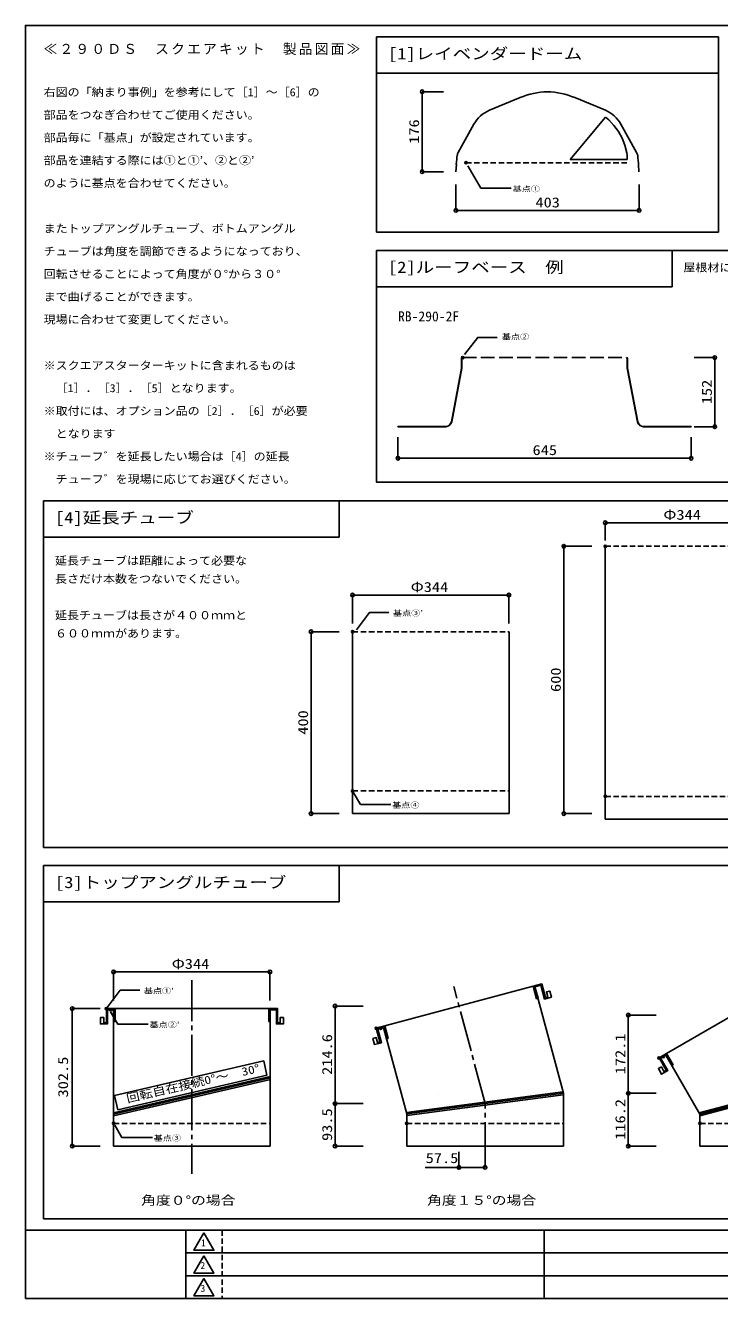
# Model space of a CAD drawing. Units: millimetres at full size, sheet at 1:10, with parts at other scales. Extents: x -2000 to 2000, y -1400 to 1400.
# Drawn here: x -2000 to -473, y -1400 to 1400 of the extents above; entities that cross this region are included whole.
import ezdxf
from ezdxf.enums import TextEntityAlignment as Align

# ---------------------------------------------------------------- set-up
doc = ezdxf.new("R2010")
doc.units = ezdxf.units.MM
doc.header["$LTSCALE"] = 10
doc.header["$PDMODE"] = 32
doc.header["$PDSIZE"] = 5
for name, pattern in [('CHAIN2', [12, 9, -1, 1, -1]), ('DASHED1', [1.8, 1.2, -0.6]), ('DASHED3', [4, 3, -1])]:
    doc.linetypes.add(name, pattern=pattern)
for name, color, linetype in [('8-0', 7, 'Continuous'), ('F-7', 7, 'Continuous'), ('F-8', 7, 'Continuous'), ('F-E', 7, 'Continuous'), ('F-F', 7, 'Continuous')]:
    doc.layers.add(name, color=color, linetype=linetype)
doc.styles.add('ＭＳ ゴシック', font='')
doc.styles.get('ＭＳ ゴシック').set_extended_font_data('MS Gothic')

msp = doc.modelspace()

# ---------------------------------------------------------------- linework, layer by layer
at = {"layer": '8-0'}
for p, q in [((-2000, -1250), (2000, -1250)), ((-1647.34, -1250), (-1647.34, -1400)), ((-858.69, -1250), (-858.69, -1400.21)), ((-1647.34, -1300), (-150.04, -1300)), ((-1647.34, -1350), (-150.04, -1350))]:
    msp.add_line(p, q, dxfattribs=at)
at = {"layer": '8-0', "linetype": 'DASHED1'}
msp.add_line((-1567.34, -1250), (-1567.34, -1400), dxfattribs=at)
at = {"layer": '8-0'}
for points in [[(-2000, -1400), (2000, -1400), (2000, 1400), (-2000, 1400)], [(-1607.34, -1256), (-1629.37, -1294.14), (-1585.32, -1294.14)], [(-1607.34, -1306), (-1629.37, -1344.14), (-1585.32, -1344.14)], [(-1607.34, -1356), (-1629.37, -1394.14), (-1585.32, -1394.14)]]:
    msp.add_lwpolyline(points, close=True, dxfattribs=at)
at = {"layer": 'F-7'}
for p, q in [((-724.48, -345.59), (-724.48, 254.41)), ((-1280.42, -333.59), (-1280.42, 66.41)), ((-935.59, -333.59), (-935.59, 66.41)), ((-1280.42, -333.59), (-935.59, -333.59)), ((-724.48, -345.59), (-379.65, -345.59)), ((-296.55, -692.12), (-589.56, -861.29)), ((-882.81, -713.07), (-1209.61, -800.63)), ((-879.01, -714.68), (-816.28, -948.8)), ((-1806.11, -765), (-1806.11, -909.15)), ((-1806.11, -765), (-1806.11, -1065)), ((-1802.86, -762.46), (-1464.53, -762.46)), ((-1461.28, -878.9), (-1461.28, -765)), ((-1461.28, -765), (-1461.28, -1065)), ((-1212.09, -803.93), (-1161.11, -994.2)), ((-591.1, -865.11), (-516.11, -995)), ((-1461.57, -911.59), (-1806.11, -991.54)), ((-1461.28, -914.98), (-1806.11, -995)), ((-1460.99, -918.39), (-1806.11, -998.48)), ((-517.45, -991.87), (-173.02, -899.58)), ((-516.11, -995), (-171.28, -902.6)), ((-171.28, -906.11), (-515.99, -998.48)), ((-1539.8, -939.18), (-1539.75, -939.18)), ((-1161.99, -990.91), (-817.62, -945.58)), ((-1161.11, -994.2), (-816.28, -948.8)), ((-1091.17, -951.85), (-1091.22, -951.87)), ((-816.28, -948.8), (-816.28, -1065)), ((-816.74, -952.28), (-1161.11, -997.62)), ((-1161.11, -994.2), (-1161.11, -1065)), ((-516.11, -995), (-516.11, -1065)), ((-1806.11, -1065), (-1461.28, -1065)), ((-1161.11, -1065), (-816.28, -1065)), ((-516.11, -1065), (-171.28, -1065))]:
    msp.add_line(p, q, dxfattribs=at)
at = {"layer": 'F-7', "linetype": 'DASHED1'}
for p, q in [((-724.48, 254.41), (-379.65, 254.41)), ((-1280.42, 66.41), (-935.59, 66.41)), ((-1280.42, -283.59), (-935.59, -283.59)), ((-724.48, -295.59), (-379.65, -295.59)), ((-1806.11, -1015), (-1461.28, -1015)), ((-1161.11, -1015), (-816.28, -1015)), ((-516.11, -1015), (-171.28, -1015))]:
    msp.add_line(p, q, dxfattribs=at)
at = {"layer": 'F-7', "linetype": 'CHAIN2'}
for p, q in [((-1633.7, -700), (-1633.7, -1126)), ((-988.7, -971.5), (-1057.68, -714.04)), ((-988.7, -1102), (-988.7, -971.5))]:
    msp.add_line(p, q, dxfattribs=at)
at = {"layer": 'F-7'}
for points in [[(-866.05, -711.21), (-857.95, -741.44), (-842.93, -737.42), (-846.55, -723.89), (-853.81, -725.84), (-850.85, -736.91), (-856.19, -738.34), (-864.3, -708.11), (-882.81, -713.07), (-875.4, -740.72), (-872.26, -739.88), (-879.01, -714.68)], [(-1819.53, -765), (-1819.53, -796.3), (-1835.08, -796.3), (-1835.08, -782.3), (-1827.56, -782.3), (-1827.56, -793.76), (-1822.03, -793.76), (-1822.03, -762.46), (-1802.86, -762.46), (-1802.86, -791.08), (-1806.11, -791.08), (-1806.11, -765)], [(-1447.86, -765), (-1447.86, -796.3), (-1432.31, -796.3), (-1432.31, -782.3), (-1439.83, -782.3), (-1439.83, -793.76), (-1445.36, -793.76), (-1445.36, -762.46), (-1464.53, -762.46), (-1464.53, -791.08), (-1461.28, -791.08), (-1461.28, -765)], [(-1225.05, -807.4), (-1216.95, -837.63), (-1231.97, -841.66), (-1235.6, -828.14), (-1228.34, -826.19), (-1225.37, -837.26), (-1220.02, -835.83), (-1228.12, -805.6), (-1209.61, -800.63), (-1202.2, -828.28), (-1205.34, -829.12), (-1212.09, -803.93)], [(-602.72, -871.82), (-587.07, -898.93), (-600.54, -906.7), (-607.54, -894.58), (-601.03, -890.82), (-595.3, -900.75), (-590.51, -897.98), (-606.15, -870.87), (-589.56, -861.29), (-575.24, -886.08), (-578.06, -887.7), (-591.1, -865.11)], [(-1803.82, -953.62), (-1475.91, -877.53), (-1468.67, -908.7), (-1796.59, -984.79)]]:
    msp.add_lwpolyline(points, close=True, dxfattribs=at)
for p in [(-724.48, 254.41), (-1280.42, 66.41), (-1280.42, -283.59), (-724.48, -295.59), (-1822.03, -762.46), (-1812.82, -765), (-1228.12, -805.6), (-1218.57, -805.67), (-596.91, -868.47), (-606.15, -870.87), (-1806.11, -1015), (-1161.11, -1015), (-516.11, -1015)]:
    msp.add_point(p, dxfattribs=at)
at = {"layer": 'F-8'}
for p, q in [((-1227.51, 1375), (-475.57, 1375)), ((-1227.51, 945.35), (-1227.51, 1375)), ((-475.57, 945.35), (-475.57, 1375)), ((-1227.51, 1295), (-475.57, 1295)), ((-1080.28, 1254.14), (-1127.43, 1254.14)), ((-1127.25, 1078.23), (-1127.25, 1254.14)), ((-1080.28, 1078.23), (-1127.43, 1078.23)), ((-1027.06, 1091.59), (-998.29, 1041.77)), ((-1053.06, 1050.32), (-1053.06, 992.91)), ((-998.29, 1041.77), (-931.31, 1041.77)), ((-650.02, 1050.32), (-650.02, 992.91)), ((-1053.06, 993.09), (-650.02, 993.09)), ((-475.57, 945.35), (-1227.51, 945.35)), ((-1227.51, 905.35), (325.49, 905.35)), ((-528.55, 669.45), (-483.16, 669.45)), ((-483.34, 517.45), (-483.34, 669.45)), ((-528.55, 517.45), (-483.16, 517.45)), ((-1180.39, 494.67), (-1180.39, 447.99)), ((-535.39, 494.67), (-535.39, 447.99)), ((-1180.39, 448.17), (-535.39, 448.17)), ((-1310, 354.41), (-1310, 274.41)), ((-724.48, 267.5), (-724.48, 306.23)), ((-724.48, 306.05), (-380.48, 306.05)), ((-1960, 274.41), (-1310, 274.41)), ((-754.07, 254.41), (-815.75, 254.41)), ((-815.57, 254.41), (-815.57, -333.59)), ((-1280.42, 84.45), (-1280.42, 147.35)), ((-1280.42, 147.17), (-936.42, 147.17)), ((-936.42, 84.45), (-936.42, 147.35)), ((-1310, 66.41), (-1371.68, 66.41)), ((-1371.5, 66.41), (-1371.5, -333.59)), ((-1278.75, -286.56), (-1263.16, -313.56)), ((-1310, -333.59), (-1371.68, -333.59)), ((-1263.16, -313.56), (-1196.18, -313.56)), ((-754.07, -333.59), (-815.75, -333.59)), ((-1960, -447.87), (-17.39, -447.87)), ((-1960, -1225), (-1960, -447.87)), ((-1310, -447.87), (-1310, -527.87)), ((-1960, -527.87), (-1310, -527.87)), ((-1806.11, -744.42), (-1806.11, -681.53)), ((-1806.11, -681.71), (-1462.11, -681.71)), ((-1462.11, -744.42), (-1462.11, -681.53)), ((-1820.32, -760.15), (-1791.55, -722.15)), ((-1791.55, -722.15), (-1748.57, -722.15)), ((-1835.69, -762.46), (-1897.38, -762.46)), ((-1897.2, -762.46), (-1897.2, -1065)), ((-1257.16, -756.9), (-1318.85, -756.9)), ((-1318.67, -756.9), (-1318.67, -971.5)), ((-612.16, -776.7), (-673.85, -776.7)), ((-673.67, -776.7), (-673.67, -948.8)), ((-612.23, -948.8), (-673.85, -948.8)), ((-673.73, -948.8), (-673.73, -1065)), ((-1257.23, -971.5), (-1318.91, -971.5)), ((-1257.16, -971.5), (-1318.85, -971.5)), ((-1318.73, -971.5), (-1318.73, -1065)), ((-1835.69, -1065), (-1897.38, -1065)), ((-1257.23, -1065), (-1318.91, -1065)), ((-1046.2, -1077.43), (-1046.2, -1111.92)), ((-988.7, -1077.43), (-988.7, -1111.92)), ((-612.23, -1065), (-673.91, -1065)), ((-988.7, -1111.74), (-1120.78, -1111.74)), ((-17.39, -1225), (-1960, -1225))]:
    msp.add_line(p, q, dxfattribs=at)
for points in [[(-1227.51, 825.35), (-577.51, 825.35), (-577.51, 905.35)], [(325.49, 905.35), (325.49, 395.35), (-1227.51, 395.35), (-1227.51, 905.35)], [(-1033.77, 675.95), (-1005, 713.95), (-962.02, 713.95)], [(-1272.05, 70.61), (-1243.29, 108.61), (-1200.31, 108.61)], [(-1812.63, -769.71), (-1797.04, -796.71), (-1730.06, -796.71)], [(-1803.38, -1019), (-1787.79, -1046), (-1720.81, -1046)]]:
    msp.add_lwpolyline(points, dxfattribs=at)
msp.add_lwpolyline([(-1960, 354.41), (-313.11, 354.41), (-313.11, -407.87), (-1960, -407.87)], close=True, dxfattribs=at)
for centre in [(-1127.25, 1254.14), (-1127.25, 1078.23), (-1053.06, 993.09), (-650.02, 993.09), (-483.34, 669.45), (-483.34, 517.45), (-1180.39, 448.17), (-535.39, 448.17), (-724.48, 306.05), (-815.57, 254.41), (-1280.42, 147.17), (-936.42, 147.17), (-1371.5, 66.41), (-1371.5, -333.59), (-815.57, -333.59), (-1806.11, -681.71), (-1462.11, -681.71), (-1318.67, -756.9), (-1897.2, -762.46), (-673.67, -776.7), (-673.73, -948.8), (-673.67, -948.8), (-1318.73, -971.5), (-1318.67, -971.5), (-1897.2, -1065), (-1318.73, -1065), (-673.73, -1065), (-1046.2, -1111.74), (-988.7, -1111.74)]:
    msp.add_circle(centre, 4, dxfattribs=at)
at = {"layer": 'F-E'}
for p, q in [((-911.92, 1241.25), (-979.21, 1213.38)), ((-724.1, 1213.38), (-791.39, 1241.25)), ((-1013.26, 1182.99), (-1047.75, 1120.77)), ((-801.88, 1104.89), (-723.95, 1198.18)), ((-716.8, 1192.34), (-723.95, 1198.18)), ((-705.29, 1180.18), (-716.8, 1192.34)), ((-695.43, 1166.65), (-705.29, 1180.18)), ((-655.56, 1120.77), (-690.05, 1182.99)), ((-687.38, 1151.96), (-695.43, 1166.65)), ((-681.28, 1136.37), (-687.38, 1151.96)), ((-677.23, 1120.13), (-681.28, 1136.37)), ((-676.55, 1114.05), (-677.23, 1120.13)), ((-1051.94, 1094.23), (-1053.06, 1078.23)), ((-1052.05, 1096.94), (-1052.24, 1094.23)), ((-1052.24, 1094.23), (-1051.94, 1094.23)), ((-1051.76, 1096.94), (-1052.05, 1096.94)), ((-1050.91, 1109.06), (-1051.76, 1096.94)), ((-675.88, 1104.89), (-801.88, 1104.89)), ((-676.04, 1107.95), (-676.55, 1114.05)), ((-675.88, 1104.89), (-676.04, 1107.95)), ((-651.56, 1096.94), (-652.4, 1109.06)), ((-651.26, 1096.94), (-651.56, 1096.94)), ((-651.37, 1094.23), (-651.07, 1094.23)), ((-650.25, 1078.23), (-651.37, 1094.23)), ((-651.07, 1094.23), (-651.26, 1096.94))]:
    msp.add_line(p, q, dxfattribs=at)
at = {"layer": 'F-E', "linetype": 'DASHED1'}
msp.add_line((-1030.8, 1098.07), (-672.55, 1098.07), dxfattribs=at)
at = {"layer": 'F-E'}
for centre, radius, start, end in [((-848.03, 1089.92), 164.26, 91.26323, 112.88809), ((-855.28, 1089.92), 164.26, 67.11191, 88.73677), ((-952.72, 1149.43), 69.22, 112.5, 151), ((-750.59, 1149.43), 69.22, 29, 67.5), ((-1023.28, 1107.88), 27.65, 152.22964, 167.80358), ((-680.03, 1107.88), 27.65, 12.19642, 27.77036), ((-1023.28, 1107.88), 27.65, 167.80358, 177.56224), ((-680.03, 1107.88), 27.65, 2.43776, 12.19642)]:
    msp.add_arc(centre, radius, start, end, dxfattribs=at)
msp.add_point((-1030.8, 1098.07), dxfattribs=at)
at = {"layer": 'F-F'}
for p, q in [((-1040.39, 646.32), (-1062.93, 528.44)), ((-1062.24, 528.31), (-1039.68, 646.25)), ((-1040.39, 666.95), (-1040.39, 646.32)), ((-1039.68, 666.95), (-1039.68, 646.25)), ((-1037.89, 669.45), (-1037.89, 668.74)), ((-677.89, 669.45), (-677.89, 668.74)), ((-676.1, 666.95), (-676.1, 646.5)), ((-676.09, 646.37), (-653.54, 528.3)), ((-675.39, 666.95), (-675.39, 646.5)), ((-675.39, 646.5), (-652.84, 528.44)), ((-1180.39, 518.16), (-1075.39, 518.16)), ((-1075.64, 517.45), (-1075.39, 517.45)), ((-640.39, 518.16), (-535.39, 518.16)), ((-640.39, 517.45), (-535.39, 517.45)), ((-535.39, 518.16), (-535.39, 517.45))]:
    msp.add_line(p, q, dxfattribs=at)
at = {"layer": 'F-F', "linetype": 'DASHED3'}
msp.add_line((-1037.89, 669.45), (-677.89, 669.45), dxfattribs=at)
at = {"layer": 'F-F'}
msp.add_lwpolyline([(-1075.64, 517.45), (-1180.39, 517.45), (-1180.39, 518.16)], dxfattribs=at)
for centre, radius, start, end in [((-1037.89, 666.95), 2.5, 90, 180), ((-1037.89, 666.95), 1.79, 90, 180), ((-677.89, 666.95), 2.5, 0, 90), ((-677.89, 666.95), 1.79, 0, 90), ((-1075.39, 530.85), 12.68, 270, 349.05323), ((-1075.39, 530.85), 13.39, 270, 349.05323), ((-640.39, 530.85), 13.39, 190.94677, 270), ((-640.39, 530.85), 12.68, 190.94677, 270)]:
    msp.add_arc(centre, radius, start, end, dxfattribs=at)
msp.add_point((-1037.89, 669.45), dxfattribs=at)

# ---------------------------------------------------------------- texts
at = {"layer": '8-0', "style": 'ＭＳ ゴシック'}
for s, p in [('1', (-1613.73, -1289.93)), ('2', (-1614.98, -1339.93)), ('3', (-1614.98, -1389.93))]:
    msp.add_text(s, height=15.4, dxfattribs=at).set_placement(p, align=Align.BOTTOM_LEFT)
at = {"layer": 'F-7', "style": 'ＭＳ ゴシック', "width": 1.2}
msp.add_text('回転自在接続0°～\u300030°', height=17.91, rotation=13.065, dxfattribs=at).set_placement((-1774.35, -974.84), align=Align.BOTTOM_LEFT)
at = {"layer": 'F-8', "style": 'ＭＳ ゴシック'}
for s, height, width, p in [('[1]レイベンダードーム', 24.89, 1.2, (-1202.51, 1318.02)), ('右図の「納まり事例」を参考にして［1］～［6］の', 17.6, 1.1, (-1960, 1239.09)), ('部品をつなぎ合わせてご使用ください。', 17.6, 1.1, (-1960, 1189.09)), ('部品毎に「基点」が設定されています。', 17.6, 1.1, (-1960, 1139.09)), ('部品を連結する際には①と①’、②と②’', 17.6, 1.1, (-1960, 1089.09)), ('のように基点を合わせてください。', 17.6, 1.1, (-1960, 1039.09)), ('基点①', 11.94, 1.2, (-928.32, 1031.01)), ('403', 21.99, 1.2, (-878.01, 993.18)), ('またトップアングルチューブ、ボトムアングル', 17.6, 1.1, (-1960, 939.09)), ('チューブは角度を調節できるようになっており、', 17.6, 1.1, (-1960, 889.09)), ('[2]ルーフベース\u3000例', 24.89, 1.2, (-1202.51, 848.37)), ('屋根材に合わせて各種ルーフベースからお選びください', 17.6, 1.1, (-552.51, 853.35)), ('回転させることによって角度が０°から３０°', 17.6, 1.1, (-1960, 839.09)), ('まで曲げることができます。', 17.6, 1.1, (-1960, 789.09)), ('現場に合わせて変更してください。', 17.6, 1.1, (-1960, 739.09)), ('基点②', 11.94, 1.2, (-952.02, 705.81)), ('※スクエアスターターキットに含まれるものは', 17.6, 1.1, (-1960, 637.87)), ('\u3000［1］．［3］．［5］となります。', 17.6, 1.1, (-1960, 588.14)), ('※取付には、オプション品の［2］．［6］が必要', 17.6, 1.1, (-1960, 537.87)), ('\u3000となります', 17.6, 1.1, (-1960, 487.87)), ('645', 21.99, 1.2, (-884.36, 448.45)), ('※チューフ゛を延長したい場合は［4］の延長', 17.6, 1.1, (-1960, 437.87)), ('\u3000チューフ゛を現場に応じてお選びください。', 17.6, 1.1, (-1960, 387.87)), ('[4]延長チューブ', 24.89, 1.2, (-1935, 297.44)), ('Φ344', 21.99, 1.2, (-596.6, 306.14)), ('延長チューブは距離によって必要な', 17.6, 1.1, (-1935, 208.59)), ('長さだけ本数をつないでください。', 17.6, 1.1, (-1935, 168.59)), ('Φ344', 21.99, 1.2, (-1152.54, 147.26)), ('延長チューブは長さが４００ｍｍと', 17.6, 1.1, (-1935, 88.59)), ('基点③’', 11.94, 1.2, (-1191.31, 97.83)), ('６００ｍｍがあります。', 17.6, 1.1, (-1935, 48.59)), ('基点④', 11.94, 1.2, (-1193.18, -324.34)), ('[3]トップアングルチューブ', 24.89, 1.2, (-1935, -504.85)), ('Φ344', 21.99, 1.2, (-1678.23, -681.62)), ('基点①’', 11.94, 1.2, (-1739.57, -732.93)), ('基点②’', 11.94, 1.2, (-1727.06, -807.48)), ('基点③', 11.94, 1.2, (-1717.81, -1056.77)), ('57.5', 21.99, 1.2, (-1119.5, -1108.82)), ('角度０°の場合', 19.9, 1.2, (-1745.48, -1200)), ('角度１５°の場合', 19.9, 1.2, (-1116.45, -1200))]:
    msp.add_text(s, height=height, dxfattribs=dict(at, width=width)).set_placement(p, align=Align.BOTTOM_LEFT)
at = {"layer": 'F-8', "style": 'ＭＳ ゴシック', "width": 1.2}
for s, p in [('176', (-1127.34, 1139.72)), ('152', (-483.35, 566.98)), ('600', (-815.66, -66.06)), ('400', (-1371.59, -160.06)), ('214.6', (-1318.76, -908.32)), ('172.1', (-673.76, -906.87)), ('302.5', (-1899.66, -957.85)), ('116.2', (-673.82, -1051.02)), ('93.5', (-1318.82, -1053.54))]:
    msp.add_text(s, height=21.99, rotation=90, dxfattribs=at).set_placement(p, align=Align.BOTTOM_LEFT)
at = {"layer": 'F-8', "style": 'ＭＳ ゴシック'}
msp.add_text('RB-290-2F', height=21.99, dxfattribs=at).set_placement((-1180.39, 742.55), align=Align.BOTTOM_LEFT)
at = {"layer": 'F-8', "insert": (-1960, 1335), "char_height": 21.99, "attachment_point": 7, "style": 'ＭＳ ゴシック'}
msp.add_mtext('\\T1.17;≪２９０ＤＳ\u3000スクエアキット\u3000製品図面≫', dxfattribs=at)

doc.saveas('drawing.dxf')
